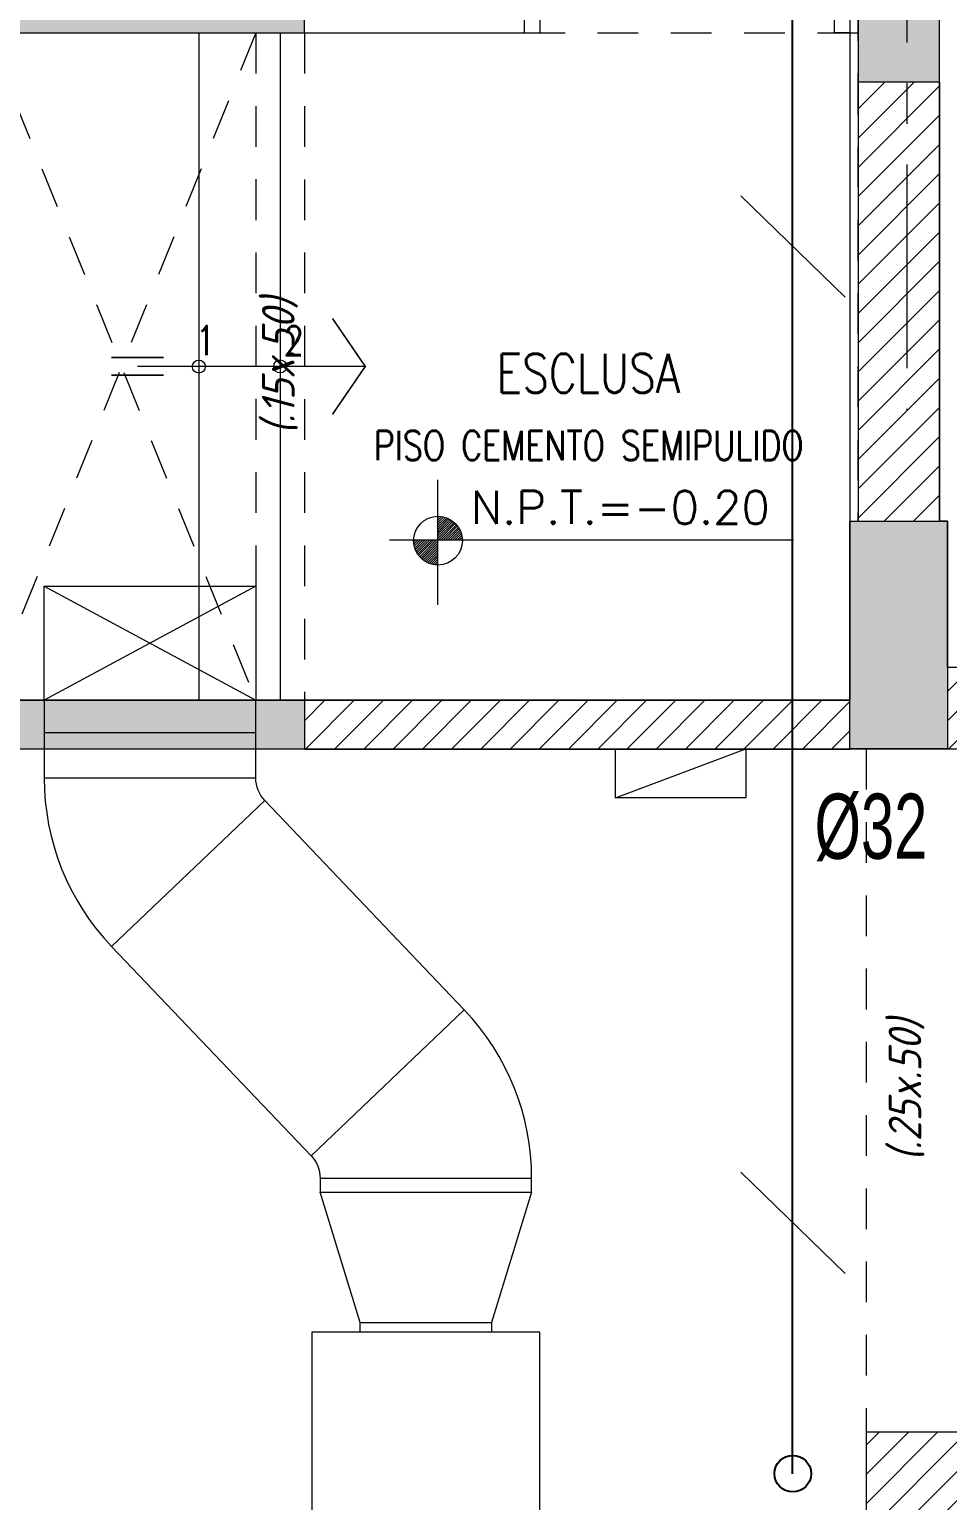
# Model space of a CAD drawing. Header units: millimetres. Extents: x 2085 to 2829, y 1347 to 1643.
# Drawn here: x 2161.571 to 2164.391, y 1611.779 to 1616.299 of the extents above; entities that cross this region are included whole.
import ezdxf
from ezdxf.enums import TextEntityAlignment as Align

# ---------------------------------------------------------------- set-up
doc = ezdxf.new("R2010")
doc.units = ezdxf.units.MM
for name, pattern in [('HIDDEN', [0.375, 0.25, -0.125]), ('HIDDEN2', [0.1875, 0.125, -0.0625]), ('PHANTOM', [2.5, 1.25, -0.25, 0.25, -0.25, 0.25, -0.25]), ('PHANTOM2', [1.25, 0.625, -0.125, 0.125, -0.125, 0.125, -0.125])]:
    doc.linetypes.add(name, pattern=pattern)
doc.layers.get('0').update_dxf_attribs({"color": 251, "lineweight": 9})
for name, color, linetype, lineweight in [('000 SOS 911 - ACCESORIOS ACI', 3, 'Continuous', 20), ('000 SOS 911 TEXTOS ACI', 7, 'Continuous', 9), ('000 SOS 911 TUBERIA ACI', 3, 'Continuous', 25), ('A-EJES', 251, 'PHANTOM', 9), ('A-ESTRUCTURA-HATCH', 251, 'Continuous', 13), ('A-ESTRUCTURA-MUROS', 251, 'Continuous', 13), ('A-ESTRUCTURA-PLACAS', 251, 'Continuous', 13), ('A-ESTRUCTURA-VIGAS', 251, 'HIDDEN2', 13), ('A-LINEAS', 251, 'Continuous', 9), ('A-MURO BAJO', 251, 'Continuous', 9), ('A-MUROS', 251, 'Continuous', 9), ('A-NIVELES-NPT', 251, 'Continuous', 9), ('A-PROYECCIONES', 251, 'HIDDEN2', 9), ('A-PUERTAS', 251, 'Continuous', 9), ('A-TEXTO-ACABADO PISO', 251, 'Continuous', 13), ('A-TEXTO-AMBIENTES', 251, 'Continuous', 9), ('A-TEXTO-INDICACIONES', 251, 'Continuous', 13), ('A_30_Extractores', 251, 'Continuous', 13)]:
    doc.layers.add(name, color=color, linetype=linetype, lineweight=lineweight)
doc.layers.add('A_50_Vigas Chata', color=251, linetype='HIDDEN', lineweight=13, plot=False)
doc.styles.add('APPIA -TEXTOS-GENERALES', font='isocp.shx', dxfattribs={"oblique": 15})
doc.styles.add('PIPE', font='ARIALN.TTF', dxfattribs={"width": 0.8})
doc.styles.add('R80', font='romans.shx', dxfattribs={"width": 0.8, "oblique": 15, "height": 0.1})
doc.styles.add('ROMANS', font='romans.shx', dxfattribs={"width": 0.8})
pattern_1 = [(45, (-226278.28786, -8188240.62345), (-0.04490128060535, 0.04490128060535), [])]

# ---------------------------------------------------------------- blocks, each defined once
blk = doc.blocks.new('estructuras sotano 1')
at = {"layer": 'A-ESTRUCTURA-HATCH'}
h = blk.add_hatch(color=256, dxfattribs=at)
h.dxf.hatch_style = 1
h.paths.add_polyline_path([(18.94, 5.25), (19.19, 5.25), (19.19, 4.55), (18.94, 4.55)])
h.paths.add_polyline_path([(26.15, 5.25), (26.4, 5.25), (26.4, 4.55), (26.15, 4.55)])
h.paths.add_polyline_path([(26.15, 11.95), (26.4, 11.95), (26.4, 11.25), (26.15, 11.25)])
h.paths.add_polyline_path([(18.89, 11.95), (19.19, 11.95), (19.19, 11.25), (18.89, 11.25)])
h.paths.add_polyline_path([(11.43, 5.25), (11.98, 5.25), (11.98, 4.55), (11.43, 4.55)])
h.paths.add_polyline_path([(11.43, 11.95), (11.98, 11.95), (11.98, 11.25), (11.43, 11.25)])
h.paths.add_polyline_path([(4.22, 5.25), (4.47, 5.25), (4.47, 4.55), (4.22, 4.55)])
h.paths.add_polyline_path([(4.22, 11.95), (4.47, 11.95), (4.47, 11.25), (4.22, 11.25)])
h.paths.add_polyline_path([(18.89, 0.2499), (0, 0.25), (0, 0), (18.89, 0.0001)])
h.paths.add_polyline_path([(27.49, 0.25), (18.94, 0.25), (18.94, 0.0003), (27.49, 0.0004)])
h.paths.add_polyline_path([(15.265, 11.2494), (15.265, 13.45), (17.215, 13.4501), (17.215, 13.6), (15.015, 13.6), (15.015, 11.2494)])
h.paths.add_polyline_path([(19.165, 16.45), (18.94, 16.45), (15.015, 16.45), (15.015, 16.25), (18.915, 16.25), (18.915, 13.3), (19.165, 13.3)])
h.paths.add_polyline_path([(16.265, 11.3994), (17.2149, 11.3994), (17.2149, 11.2494), (16.265, 11.2494)], flags=17)
h = blk.add_hatch(dxfattribs=at)
h.set_pattern_fill('ANSI31', color=256, scale=0.02)
h.set_pattern_definition(pattern_1)
h.paths.add_polyline_path([(15.015, 16.25), (15.265, 16.25), (15.265, 13.6), (15.015, 13.6)])
h.paths.add_polyline_path([(18.915, 13.3), (19.165, 13.3), (19.165, 11.95), (18.915, 11.95)])
h.paths.add_polyline_path([(17.2149, 11.3994), (18.89, 11.3994), (18.89, 11.2494), (17.2149, 11.2494)])
h = blk.add_hatch(dxfattribs=at)
h.set_pattern_fill('ANSI31', color=256, scale=0.02)
h.set_pattern_definition(pattern_1)
h.paths.add_polyline_path([(13.08, 0.25), (13.08, 11.25), (15.015, 11.25), (15.015, 11.5), (11.98, 11.5), (11.98, 11.25), (12.83, 11.25), (12.83, 8.8215), (0.25, 8.8215), (0.25, 11.25), (4.22, 11.25), (4.22, 11.5), (0, 11.5), (0, 0.25), (0.25, 0.25), (0.25, 2.7299), (12.8238, 2.7299), (12.8238, 2.9799), (0.25, 2.9799), (0.25, 5.38), (12.8234, 5.38), (12.8234, 5.63), (0.25, 5.63), (0.25, 8.5715), (12.83, 8.5715), (12.83, 0.25)])
h.paths.add_polyline_path([(4.47, 11.5), (11.43, 11.5), (11.43, 11.25), (4.47, 11.25)], flags=17)
h.paths.add_polyline_path([(19.19, 11.5), (26.15, 11.5), (26.15, 11.25), (21.84, 11.25), (21.84, 9.1504), (27.24, 9.1504), (27.24, 11.25), (26.4, 11.25), (26.4, 11.5), (27.49, 11.5), (27.49, 0.25), (27.24, 0.25), (27.24, 4.7254), (26.4, 4.7254), (26.4, 4.9754), (27.24, 4.9754), (27.24, 8.9004), (19.19, 8.9004), (19.19, 5.25), (18.94, 5.25), (18.94, 9.1504), (21.59, 9.1504), (21.59, 11.25), (19.19, 11.25)])
h.paths.add_polyline_path([(19.19, 4.9754), (26.15, 4.9754), (26.15, 4.7254), (19.19, 4.7254)], flags=17)
h.paths.add_polyline_path([(18.94, 4.55), (19.19, 4.55), (19.19, 0.25), (18.94, 0.25)], flags=17)
at = {"layer": 'A-ESTRUCTURA-MUROS'}
blk.add_line((18.915, 13.3), (18.915, 11.95), dxfattribs=at)
for points in [[(19.165, 13.3), (19.165, 11.95)], [(17.2149, 11.3994), (18.89, 11.3994)], [(17.2149, 11.2494), (18.89, 11.2494)], [(19.19, 11.25), (21.59, 11.25), (21.59, 9.1504), (18.94, 9.1504), (18.94, 5.25)]]:
    blk.add_lwpolyline(points, dxfattribs=at)
at = {"layer": 'A-ESTRUCTURA-PLACAS'}
for points in [[(19.165, 16.45), (18.94, 16.45), (15.015, 16.45), (15.015, 16.25), (18.915, 16.25), (18.915, 13.3), (19.165, 13.3)], [(18.89, 11.95), (19.19, 11.95), (19.19, 11.25), (18.89, 11.25)], [(16.265, 11.3994), (17.2149, 11.3994), (17.2149, 11.2494), (16.265, 11.2494)]]:
    blk.add_lwpolyline(points, close=True, dxfattribs=at)
blk.add_lwpolyline([(15.265, 11.2494), (15.265, 13.45), (17.215, 13.4501), (17.215, 13.6), (15.015, 13.6), (15.015, 11.2494), (15.265, 11.2494)], dxfattribs=at)
at = {"layer": 'A-ESTRUCTURA-VIGAS'}
for points in [[(17.065, 13.4501), (17.065, 11.3994)], [(17.215, 13.4501), (18.915, 13.4501)], [(17.215, 13.4501), (17.215, 11.3994)], [(18.94, 11.25), (18.94, 9.1504)]]:
    blk.add_lwpolyline(points, dxfattribs=at)
at = {"layer": 'A_50_Vigas Chata', "char_height": 0.1, "attachment_point": 5, "rotation": 90, "style": 'APPIA -TEXTOS-GENERALES'}
for s, insert in [('(.15x.50)', (17.1391, 12.4261)), ('(.25x.50)', (19.064, 10.2015))]:
    blk.add_mtext(s, dxfattribs=dict(at, insert=insert))
blk = doc.blocks.new('A$C5E423DB2')
at = {"layer": 'A-PUERTAS'}
for p, q in [((0.0381, 0.1), (0.0381, 0.8)), ((0.0381, 0.8), (0.0731, 0.8)), ((0.0731, 0.8), (0.0731, 0.1)), ((0.0381, 0.1), (0.0731, 0.1))]:
    blk.add_line(p, q, dxfattribs=at)
at = {"layer": 'A-PUERTAS', "linetype": 'Continuous'}
for p, q in [((0, 0), (0, 0.1)), ((0, 0.1), (0.0281, 0.1)), ((0.0281, 0.0381), (0.0281, 0.1)), ((0.8, 0.1), (0.7719, 0.1)), ((0.7719, 0.0381), (0.7719, 0.1)), ((0.8, 0), (0.8, 0.1)), ((0.0381, 0.0381), (0.0281, 0.0381)), ((0.0381, 0), (0.0381, 0.0381)), ((0.7619, 0), (0.7619, 0.0381)), ((0.7619, 0.0381), (0.7719, 0.0381)), ((0, 0), (0.0381, 0)), ((0.8, 0), (0.7619, 0))]:
    blk.add_line(p, q, dxfattribs=at)
at = {"layer": 'A-PUERTAS', "color": 7, "linetype": 'Continuous'}
blk.add_arc((0.0366, 0.0793), 0.7216, 1.6403, 87.0968, dxfattribs=at)
blk = doc.blocks.new('EJES 1P')
at = {"layer": 'A-EJES', "linetype": 'PHANTOM2'}
blk.add_lwpolyline([(48.7843, 5.3453), (48.7843, -4.1582)], dxfattribs=at)
blk = doc.blocks.new('SIM NIVEL PLANTA')
at = {"linetype": 'Continuous'}
h = blk.add_hatch(dxfattribs=at)
h.set_pattern_fill('_USER', color=256, scale=0.099996, angle=45, style=0, pattern_type=0)
h.set_pattern_definition([(45, (35396.10581, 26516.4892), (-0.0707080889, 0.0707080889), [])])
h.paths.add_polyline_path([(-17.032, 0), (-15.532, 0, 0.409209), (-17.032, 1.474)])
h.paths.add_polyline_path([(-18.532, 0, 0.419236), (-17.032, -1.526), (-17.032, 0)])
for p, q in [((-17.032, -3.975), (-17.032, 3.716)), ((4.813, 0), (-20, 0))]:
    blk.add_line(p, q)
blk.add_circle((-17.032, -0.026), 1.5, dxfattribs=at)
at = {"style": 'R80'}
blk.add_attdef('N.P.T.+0.00', text='', height=2.03, dxfattribs=at).set_placement((-5.827, 2.015), align=Align.MIDDLE_CENTER)

msp = doc.modelspace()

# ---------------------------------------------------------------- linework, layer by layer
at = {"layer": '000 SOS 911 - ACCESORIOS ACI'}
for p, q in [((2164.0763, 1615.4762), (2163.7559, 1615.7871)), ((2164.0763, 1612.4762), (2163.7559, 1612.7871))]:
    msp.add_line(p, q, dxfattribs=at)
at = {"layer": '000 SOS 911 TUBERIA ACI', "ltscale": 0.1}
msp.add_lwpolyline([(2163.915, 1611.8611), (2163.915, 1618.988)], dxfattribs=at)
msp.add_circle((2163.9155, 1611.8612), 0.0563, dxfattribs=at)
at = {"layer": 'A-ESTRUCTURA-PLACAS'}
msp.add_lwpolyline([(2164.091, 1614.7878), (2164.391, 1614.7878), (2164.391, 1614.0878), (2164.091, 1614.0878)], close=True, dxfattribs=at)
at = {"layer": 'A-LINEAS', "const_width": 0.005}
for points in [[(2162.5015, 1615.4105), (2162.6023, 1615.2631), (2162.5015, 1615.1157)], [(2161.9826, 1615.2902), (2161.822, 1615.2902)], [(2161.9826, 1615.2359), (2161.822, 1615.2359)]]:
    msp.add_lwpolyline(points, dxfattribs=at)
at = {"layer": 'A-LINEAS'}
msp.add_lwpolyline([(2162.6023, 1615.2631), (2161.9023, 1615.2631)], dxfattribs=at)
at = {"layer": 'A-LINEAS', "linetype": 'Continuous'}
for centre in [(2162.091, 1615.2625), (2162.341, 1615.2631)]:
    msp.add_circle(centre, 0.02, dxfattribs=at)
at = {"layer": 'A-MURO BAJO'}
for points in [[(2162.091, 1616.2882), (2162.091, 1614.238)], [(2162.341, 1616.2882), (2162.341, 1614.238)]]:
    msp.add_lwpolyline(points, dxfattribs=at)
at = {"layer": 'A-MUROS'}
msp.add_lwpolyline([(2164.3662, 1619.2878), (2160.2157, 1619.2878), (2160.2163, 1614.338), (2157.181, 1614.3375), (2157.181, 1614.7878), (2156.6309, 1614.7878), (2156.6309, 1614.3379), (2149.671, 1614.3378), (2149.671, 1614.7878), (2149.421, 1614.7878), (2149.421, 1614.3378), (2145.201, 1614.3378), (2145.201, 1602.8378), (2172.6909, 1602.8382), (2172.6909, 1614.3378), (2171.601, 1614.3378), (2171.601, 1614.7882), (2171.351, 1614.7878), (2171.351, 1614.338), (2164.391, 1614.338), (2164.391, 1614.7878), (2164.366, 1614.7878)], close=True, dxfattribs=at)
msp.add_lwpolyline([(2160.4654, 1619.0878), (2164.091, 1619.0878), (2164.091, 1614.238), (2161.4654, 1614.238), (2161.4654, 1614.088), (2166.7909, 1614.0878), (2166.7909, 1611.9882), (2164.141, 1611.9882), (2164.141, 1603.0876), (2158.281, 1603.0876), (2158.281, 1614.0878), (2160.4654, 1614.0882), (2160.4654, 1616.2882), (2163.091, 1616.2882), (2163.091, 1616.4375)], dxfattribs=at)
at = {"layer": 'A-PROYECCIONES'}
for points in [[(2164.091, 1619.0878), (2164.1154, 1619.0878), (2164.1154, 1614.7878)], [(2162.2659, 1616.2878), (2161.4411, 1614.2378), (2161.4409, 1616.2878), (2162.2659, 1614.2378)], [(2162.2661, 1616.2882), (2162.2661, 1614.238)]]:
    msp.add_lwpolyline(points, dxfattribs=at)
at = {"layer": 'A_30_Extractores'}
for points in [[(2161.6159, 1614.588), (2162.2659, 1614.588), (2162.2659, 1614.238), (2161.6159, 1614.238)], [(2163.3709, 1614.0879), (2163.7709, 1614.0879), (2163.7709, 1613.9379), (2163.3709, 1613.9379)], [(2162.4384, 1612.2961), (2162.4384, 1611.4461), (2163.1384, 1611.4461), (2163.1384, 1612.2961)]]:
    msp.add_lwpolyline(points, close=True, dxfattribs=at)
for points in [[(2161.6159, 1614.588), (2162.2659, 1614.238)], [(2162.2659, 1614.588), (2161.6159, 1614.238)], [(2161.6159, 1614.238), (2161.6159, 1614.138), (2162.2659, 1614.138), (2162.2659, 1614.238)], [(2163.3709, 1613.9379), (2163.7709, 1614.0879)], [(2162.2659, 1613.9984), (2161.6159, 1613.9984)], [(2162.2936, 1613.9294), (2161.823, 1613.481)], [(2162.4358, 1612.838), (2162.9063, 1613.2864)], [(2162.4634, 1612.769), (2163.1134, 1612.769)], [(2162.5864, 1612.3261), (2162.4634, 1612.7261), (2163.1134, 1612.7261), (2162.9904, 1612.3261)], [(2162.5864, 1612.2961), (2162.5864, 1612.3261), (2162.9904, 1612.3261), (2162.9904, 1612.2961)]]:
    msp.add_lwpolyline(points, dxfattribs=at)
for points in [[(2161.6159, 1614.138), (2161.6159, 1613.9984, 0.192672), (2161.823, 1613.481), (2162.4358, 1612.838, -0.192672), (2162.4634, 1612.769), (2162.4634, 1612.7261)], [(2163.1134, 1612.7261), (2163.1134, 1612.769, 0.192672), (2162.9063, 1613.2864), (2162.2936, 1613.9294, -0.192672), (2162.2659, 1613.9984), (2162.2659, 1614.138)]]:
    msp.add_lwpolyline(points, format="xyb", dxfattribs=at)

# ---------------------------------------------------------------- block references
msp.add_blockref('estructuras sotano 1', (2145.201, 1602.8378))
at = {"layer": 'A-NIVELES-NPT', "xscale": 0.05, "yscale": 0.05, "zscale": 0.05}
msp.add_blockref('SIM NIVEL PLANTA', (2163.6772, 1614.729), dxfattribs=at).add_auto_attribs({'N.P.T.+0.00': 'N.P.T.=-0.20'})
at = {"layer": 'A-PROYECCIONES'}
msp.add_blockref('EJES 1P', (2115.4816, 1619.2878), dxfattribs=at)
at = {"layer": 'A-PUERTAS', "linetype": 'Continuous', "xscale": -1.250002642195018, "yscale": 1.250002642195018, "zscale": 1.250002642195018, "rotation": 359.9988165711591}
msp.add_blockref('A$C5E423DB2', (2164.0916, 1616.2876), dxfattribs=at)

# ---------------------------------------------------------------- texts
at = {"layer": '000 SOS 911 TEXTOS ACI', "insert": (2163.9824, 1613.9504, 0.0001), "char_height": 0.2, "attachment_point": 1, "style": 'PIPE'}
msp.add_mtext_dynamic_manual_height_columns('%%C32', width=0.550995, gutter_width=1.9152, heights=[0.0124], dxfattribs=at)
at = {"layer": 'A-TEXTO-ACABADO PISO', "insert": (2163.2886, 1615.0654), "char_height": 0.09, "attachment_point": 2, "style": 'ROMANS'}
msp.add_mtext_dynamic_manual_height_columns('PISO CEMENTO SEMIPULIDO ', width=1.586307, gutter_width=12.5, heights=[0], dxfattribs=at)
at = {"layer": 'A-TEXTO-AMBIENTES', "insert": (2163.2875, 1615.2421), "char_height": 0.12, "width": 3.748922, "attachment_point": 5, "style": 'ROMANS'}
msp.add_mtext('ESCLUSA', dxfattribs=at)
at = {"layer": 'A-TEXTO-INDICACIONES', "style": 'ROMANS', "width": 0.8}
for s, p in [('1', (2162.1428, 1615.2972)), ('2', (2162.4134, 1615.2972))]:
    msp.add_text(s, height=0.09, dxfattribs=at).set_placement(p, align=Align.RIGHT)

doc.saveas('drawing.dxf')
